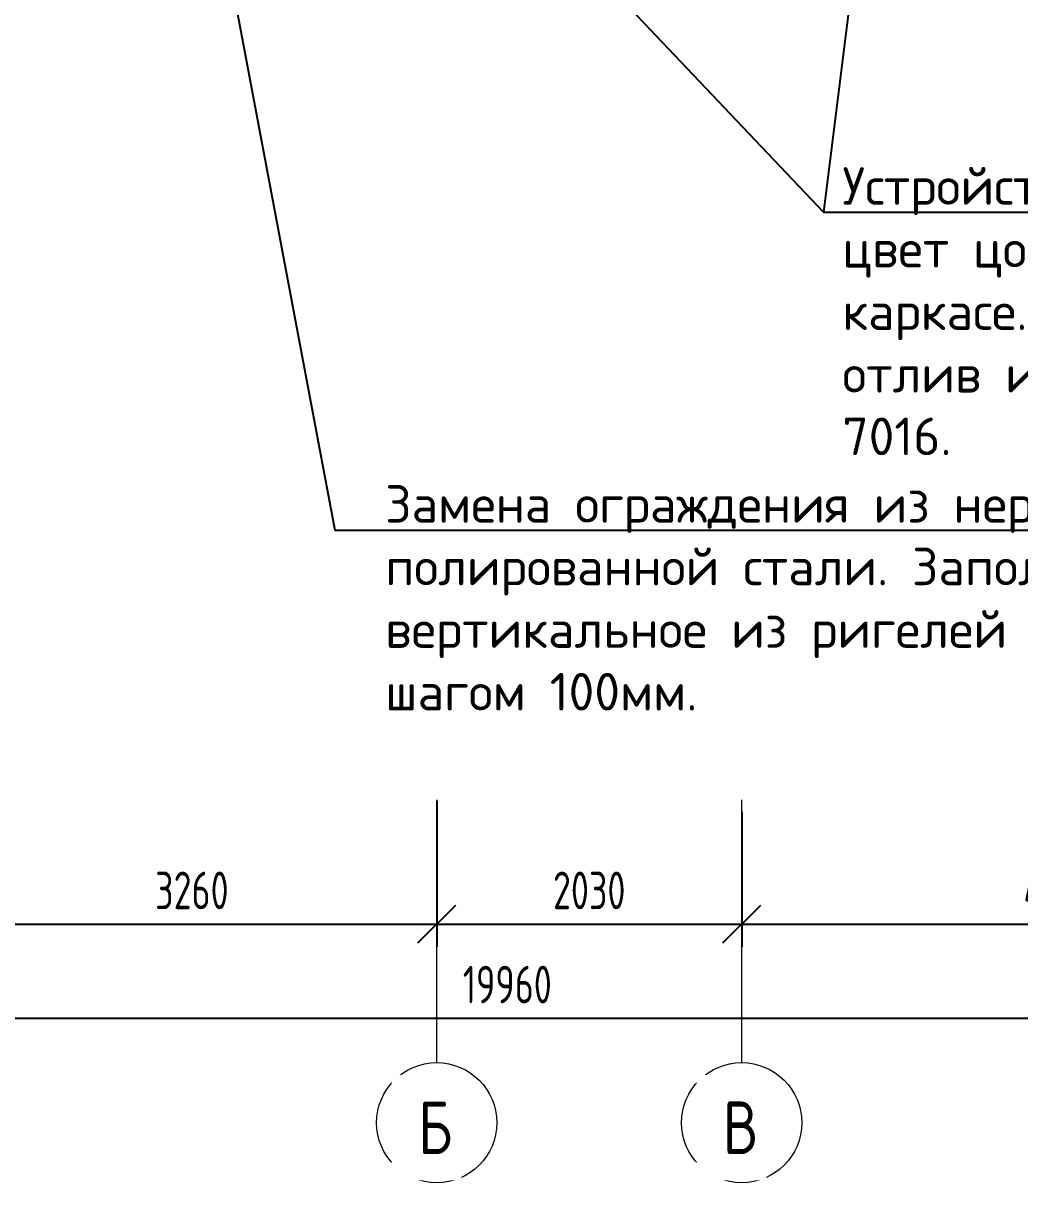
# Model space of a CAD drawing. Header units: millimetres. Extents: x -136099598 to 9192475, y 0 to 779331.
# Drawn here: x 16866 to 23500, y 277401 to 285122 of the extents above; entities that cross this region are included whole.
import ezdxf
from ezdxf import colors
from ezdxf.entities.mleader import LeaderData, LeaderLine
from ezdxf.math import Vec2, Vec3

# ---------------------------------------------------------------- set-up
doc = ezdxf.new("R2010")
doc.units = ezdxf.units.MM
doc.header["$MEASUREMENT"] = 0
doc.linetypes.add('CENTER', pattern=[2, 1.25, -0.25, 0.25, -0.25])
doc.layers.get('0').update_dxf_attribs({"color": 250, "lineweight": 9})
for name, color, linetype, lineweight in [('АР-Выноски', 5, 'Continuous', 5), ('АР_Оси', 193, 'Continuous', 9), ('АР_Оси размеры', 164, 'Continuous', 9)]:
    doc.layers.add(name, color=color, linetype=linetype, lineweight=lineweight)
doc.styles.add('ICOCPEUR', font='isocpeur.ttf')
doc.styles.add('ГОСТ 2.304', font='isocpeur.ttf', dxfattribs={"width": 0.7})
doc.dimstyles.new('СПДС', dxfattribs={"dimscale": 100, "dimtxt": 2.5, "dimasz": 2.5, "dimexe": 1.5, "dimexo": 0, "dimgap": 1, "dimtad": 1, "dimdec": 0, "dimrnd": 1, "dimtxsty": 'ГОСТ 2.304', "dimblk": 'OBLIQUE', "dimcen": 2.5, "dimdle": 1.5, "dimadec": 0, "dimazin": 2, "dimtfac": 0.75, "dimtdec": 0, "dimtmove": 1, "dimatfit": 3, "dimfxl": 1, "dimtolj": 1, "dimarcsym": 1})

# ---------------------------------------------------------------- blocks, each defined once
blk = doc.blocks.new('_Oblique')
at = {"color": 0, "linetype": 'ByBlock', "lineweight": -2}
blk.add_line((-0.5, -0.5), (0.5, 0.5), dxfattribs=at)
blk = doc.blocks.new('*D353')
at = {"layer": 'АР_Оси размеры', "color": 0, "lineweight": -2, "ltscale": 100, "transparency": 16777216}
for p, q in [((16358.5, 280021.2), (16358.5, 278972.5)), ((19618.5, 279943.9), (19618.5, 278972.5)), ((16208.5, 279122.5), (19768.5, 279122.5))]:
    blk.add_line(p, q, dxfattribs=at)
at = {"layer": 'АР_Оси размеры', "color": 0, "lineweight": -2, "ltscale": 100, "transparency": 16777216, "xscale": 250, "yscale": 250, "zscale": 250, "rotation": 180}
blk.add_blockref('_Oblique', (16358.5, 279122.5), dxfattribs=at)
at = {"layer": 'АР_Оси размеры', "color": 0, "lineweight": -2, "ltscale": 100, "transparency": 16777216, "xscale": 250, "yscale": 250, "zscale": 250}
blk.add_blockref('_Oblique', (19618.5, 279122.5), dxfattribs=at)
at = {"layer": 'АР_Оси размеры', "color": 0, "ltscale": 100, "transparency": 16777216, "insert": (17988.5, 279347.5), "char_height": 250, "attachment_point": 5, "style": 'ГОСТ 2.304'}
blk.add_mtext('\\A1;3260', dxfattribs=at)
blk = doc.blocks.new('*D354')
at = {"layer": 'АР_Оси размеры', "color": 0, "lineweight": -2, "ltscale": 100, "transparency": 16777216}
for p, q in [((19618.5, 279943.9), (19618.5, 278972.5)), ((21648.5, 279870.4), (21648.5, 278972.5)), ((19468.5, 279122.5), (21798.5, 279122.5))]:
    blk.add_line(p, q, dxfattribs=at)
at = {"layer": 'АР_Оси размеры', "color": 0, "lineweight": -2, "ltscale": 100, "transparency": 16777216, "xscale": 250, "yscale": 250, "zscale": 250, "rotation": 180}
blk.add_blockref('_Oblique', (19618.5, 279122.5), dxfattribs=at)
at = {"layer": 'АР_Оси размеры', "color": 0, "lineweight": -2, "ltscale": 100, "transparency": 16777216, "xscale": 250, "yscale": 250, "zscale": 250}
blk.add_blockref('_Oblique', (21648.5, 279122.5), dxfattribs=at)
at = {"layer": 'АР_Оси размеры', "color": 0, "ltscale": 100, "transparency": 16777216, "insert": (20633.5, 279347.5), "char_height": 250, "attachment_point": 5, "style": 'ГОСТ 2.304'}
blk.add_mtext('\\A1;2030', dxfattribs=at)
blk = doc.blocks.new('*D355')
at = {"layer": 'АР_Оси размеры', "color": 0, "lineweight": -2, "ltscale": 100, "transparency": 16777216}
for p, q in [((21648.5, 279870.4), (21648.5, 278972.5)), ((25898.5, 279472.3), (25898.5, 278972.5)), ((21498.5, 279122.5), (26048.5, 279122.5))]:
    blk.add_line(p, q, dxfattribs=at)
at = {"layer": 'АР_Оси размеры', "color": 0, "lineweight": -2, "ltscale": 100, "transparency": 16777216, "xscale": 250, "yscale": 250, "zscale": 250, "rotation": 180}
blk.add_blockref('_Oblique', (21648.5, 279122.5), dxfattribs=at)
at = {"layer": 'АР_Оси размеры', "color": 0, "lineweight": -2, "ltscale": 100, "transparency": 16777216, "xscale": 250, "yscale": 250, "zscale": 250}
blk.add_blockref('_Oblique', (25898.5, 279122.5), dxfattribs=at)
at = {"layer": 'АР_Оси размеры', "color": 0, "ltscale": 100, "transparency": 16777216, "insert": (23773.5, 279347.5), "char_height": 250, "attachment_point": 5, "style": 'ГОСТ 2.304'}
blk.add_mtext('\\A1;4250', dxfattribs=at)
blk = doc.blocks.new('*D350')
at = {"layer": 'АР_Оси размеры', "color": 0, "lineweight": -2, "ltscale": 100, "transparency": 16777216}
for p, q in [((10108.5, 279116.3), (10108.5, 278345.8)), ((30068.5, 279116.3), (30068.5, 278345.8)), ((30218.5, 278495.8), (9958.5, 278495.8))]:
    blk.add_line(p, q, dxfattribs=at)
at = {"layer": 'АР_Оси размеры', "color": 0, "lineweight": -2, "ltscale": 100, "transparency": 16777216, "xscale": 250, "yscale": 250, "zscale": 250, "rotation": 180}
blk.add_blockref('_Oblique', (10108.5, 278495.8), dxfattribs=at)
at = {"layer": 'АР_Оси размеры', "color": 0, "lineweight": -2, "ltscale": 100, "transparency": 16777216, "xscale": 250, "yscale": 250, "zscale": 250}
blk.add_blockref('_Oblique', (30068.5, 278495.8), dxfattribs=at)
at = {"layer": 'АР_Оси размеры', "color": 0, "ltscale": 100, "transparency": 16777216, "insert": (20088.5, 278720.8), "char_height": 250, "attachment_point": 5, "style": 'ГОСТ 2.304'}
blk.add_mtext('\\A1;19960', dxfattribs=at)

msp = doc.modelspace()

# ---------------------------------------------------------------- linework, layer by layer
at = {"layer": 'АР_Оси', "color": 6, "linetype": 'CENTER', "ltscale": 1000}
for p, q in [((19618.5, 278200.8), (19618.5, 280021.2)), ((21648.5, 278200.8), (21648.5, 280021.2))]:
    msp.add_line(p, q, dxfattribs=at)
at = {"layer": 'АР_Оси', "color": 6}
for centre in [(19618.5, 277800.8), (21648.5, 277800.8)]:
    msp.add_circle(centre, 400, dxfattribs=at)

# ---------------------------------------------------------------- dimensions: what is measured, and where the dimension line sits
at = {"layer": 'АР_Оси размеры', "ltscale": 100}
for base, p1, p2, picture, middle in [((19618.5, 279122.5), (16358.5, 280021.2), (19618.5, 279943.9), '*D353', (17988.5, 279347.5)), ((21648.5, 279122.5), (19618.5, 279943.9), (21648.5, 279870.4), '*D354', (20633.5, 279347.5)), ((25898.5, 279122.5), (21648.5, 279870.4), (25898.5, 279472.3), '*D355', (23773.5, 279347.5))]:
    dim = msp.add_linear_dim(base=base, p1=p1, p2=p2, dimstyle='СПДС', dxfattribs=at)
    dim.commit()
    dim.dimension.update_dxf_attribs({"geometry": picture, "text_midpoint": middle})
dim = msp.add_linear_dim(base=(10108.5, 278495.8), p1=(30068.5, 279116.3), p2=(10108.5, 279116.3), angle=180, dimstyle='СПДС', dxfattribs=at)
dim.commit()
dim.dimension.update_dxf_attribs({"geometry": '*D350', "text_midpoint": (20088.5, 278720.8)})

# ---------------------------------------------------------------- leaders
at = {"layer": 'АР-Выноски'}
ml = msp.add_multileader_mtext('Standard', dxfattribs=at)
ml.set_content('Устройство покрытия из профнастила окрашенного в цвет цоколя асфальт матовый), на металлическом каркасе. Примыкание к фасаду предусмотреть через отлив из оцинкованной стали с окраской по RAL 7016.', color=256, style='ICOCPEUR')
ml.set_leader_properties()
ml.build(insert=Vec2(0, 0))
ml.multileader.update_dxf_attribs({"text_left_attachment_type": 6, "text_right_attachment_type": 6, "dogleg_length": 100, "arrow_head_size": 250})
ctx = ml.context
ctx.base_point, ctx.char_height, ctx.arrow_head_size, ctx.landing_gap_size, ctx.plane_origin = Vec3(22293.6, 283862.8), 250, 250, 25, Vec3(25415.7, 288491.3)
ctx.left_attachment, ctx.right_attachment = 6, 6
notes = []
notes.append((ctx, [(1, (1, 1, 0), (22193.6, 283862.8), (1, 0), 100, [(0, [(22843.4, 289052)], 0, [])])]))
ctx.mtext.insert, ctx.mtext.width, ctx.mtext.defined_height, ctx.mtext.flow_direction = Vec3(22318.6, 284162.8), 8625.305, 230, 5
ml = msp.add_multileader_mtext('Standard', dxfattribs=at)
ml.set_content('Устройство покрытия из профнастила окрашенного в цвет цоколя асфальт матовый), на металлическом каркасе. Примыкание к фасаду предусмотреть через отлив из оцинкованной стали с окраской по RAL 7016.', color=256, style='ICOCPEUR')
ml.set_leader_properties()
ml.build(insert=Vec2(0, 0))
ml.multileader.update_dxf_attribs({"text_left_attachment_type": 6, "text_right_attachment_type": 6, "dogleg_length": 100, "arrow_head_size": 250})
ctx = ml.context
ctx.base_point, ctx.char_height, ctx.arrow_head_size, ctx.landing_gap_size, ctx.plane_origin = Vec3(22293.6, 283862.8), 250, 250, 25, Vec3(22141, 288513.9)
ctx.left_attachment, ctx.right_attachment = 6, 6
notes.append((ctx, [(1, (1, 1, 0), (22193.6, 283862.8), (1, 0), 100, [(0, [(17973.1, 288312)], 0, [])])]))
ctx.mtext.insert, ctx.mtext.width, ctx.mtext.defined_height, ctx.mtext.flow_direction = Vec3(22318.6, 284162.8), 8625.305, 230, 5
ml = msp.add_multileader_mtext('Standard', dxfattribs=at)
ml.set_content('\\A1;Замена ограждения из нержавеющей полированной стали. Заполнение вертикальное из ригелей {\\fISOCTEUR|b0|i0|c204|p49;ø}16мм, с шагом 100мм.  ', color=256, style='ICOCPEUR')
ml.set_leader_properties()
ml.build(insert=Vec2(0, 0))
ml.multileader.update_dxf_attribs({"text_left_attachment_type": 6, "text_right_attachment_type": 6, "dogleg_length": 100, "arrow_head_size": 250})
ctx = ml.context
ctx.base_point, ctx.char_height, ctx.arrow_head_size, ctx.landing_gap_size, ctx.plane_origin = Vec3(19250.3, 281745.9), 250, 250, 25, Vec3(13247.4, 275784.4)
ctx.left_attachment, ctx.right_attachment = 6, 6
notes.append((ctx, [(1, (1, 1, 0), (18941.2, 281745.9), (1, 0), 309.1, [(1, [(17756.9, 288029.9)], 0, [])])]))
ctx.mtext.insert, ctx.mtext.width, ctx.mtext.flow_direction = Vec3(19275.3, 282045.9), 6584.068, 5
for ctx, leaders in notes:
    for number, flags, end, landing, length, lines in leaders:
        leader = LeaderData()
        leader.index, (leader.has_last_leader_line, leader.has_dogleg_vector, leader.attachment_direction) = number, flags
        leader.last_leader_point, leader.dogleg_vector, leader.dogleg_length = Vec3(end), Vec3(landing), length
        for number, points, colour, breaks in lines:
            line = LeaderLine()
            line.index, line.vertices, line.color, line.breaks = number, Vec3.list(points), colors.encode_raw_color(colour), breaks
            leader.lines.append(line)
        ctx.leaders.append(leader)

# ---------------------------------------------------------------- next in the draw order: texts
at = {"layer": 'АР_Оси', "color": 6, "char_height": 350, "width": 114.629, "attachment_point": 1, "line_spacing_factor": 1.149209, "style": 'ГОСТ 2.304', "bg_fill": 2}
for s, insert in [('{\\W0.8;Б}', (19493.5, 277942.8)), ('{\\W0.8;В}', (21523.5, 277942.8))]:
    msp.add_mtext(s, dxfattribs=dict(at, insert=insert))

doc.saveas('drawing.dxf')
